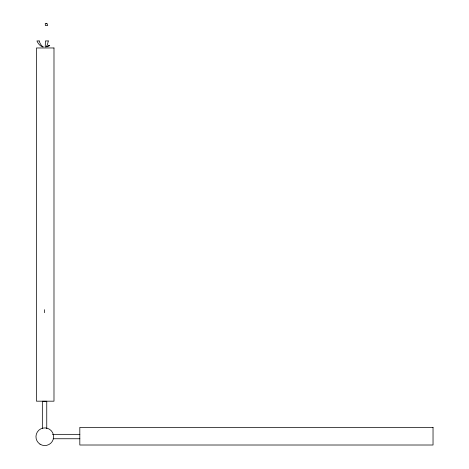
<?xml version="1.0" encoding="UTF-8"?>
<svg xmlns="http://www.w3.org/2000/svg" width="469" height="469" viewBox="0 0 469 469"><rect width="100%" height="100%" fill="white"/><g stroke="black" fill="none" stroke-linecap="round" stroke-linejoin="round"><path stroke-width="0.7" d="M52.452 434.341L79.847 434.341M53.173 438.75L79.847 438.75M46.753 428.666L46.753 401.271L42.339 401.271L42.339 428.666M44.508 309.669L44.508 312.706M48.442 45.628L46.806 46.906L49.737 45.628L48.442 45.628M46.912 23.45L45.259 23.45L45.341 25.484L47.686 25.484L46.912 23.45M39.179 40.938L36.934 40.938A12.845 9.368 90 0 0 42.626 46.906L43.295 46.906A12.845 6.777 90 0 1 39.179 40.944M48.278 40.938L45.411 40.938A12.845 0.41 -90 0 1 45.159 46.906L46.015 46.906A12.845 3.723 -90 0 0 48.278 40.944M53.988 47.973L36.447 47.973L36.447 401.183L53.988 401.183L53.988 47.973M433.034 427.376L79.818 427.376L79.818 445.011L433.034 445.011L433.034 427.376M40.017 444.161A8.829 8.829 0 0 0 53.607 437.149A8.829 8.829 0 0 0 40.744 428.883A8.829 8.829 0 0 0 40.017 444.161"/></g></svg>
